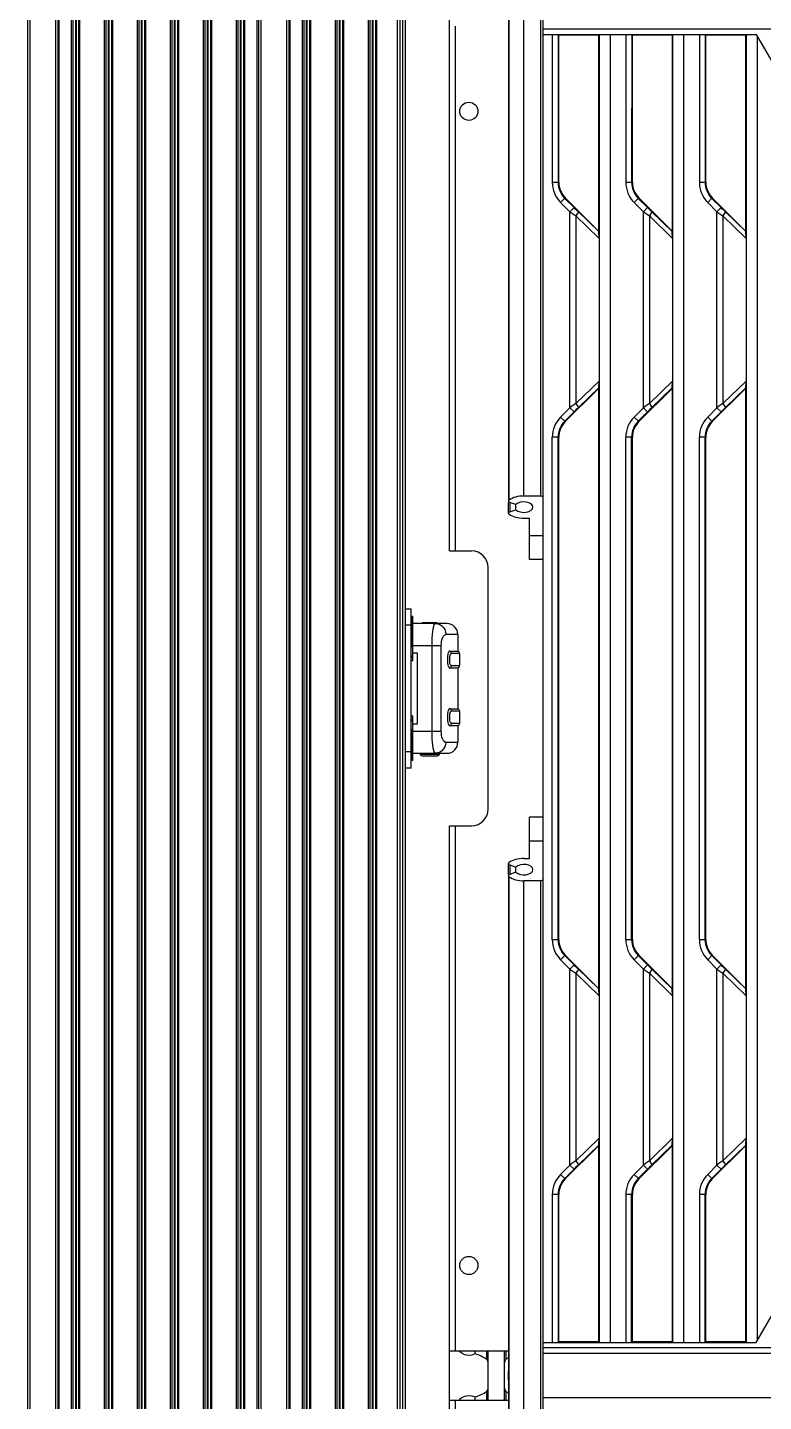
# Model space of a CAD drawing. Header units: millimetres. Extents: x -3132 to 28633, y 682 to 5849.
# Drawn here: x 3506.4 to 3640.2, y 2071.5 to 2321.5 of the extents above; entities that cross this region are included whole.
import ezdxf

# ---------------------------------------------------------------- set-up
doc = ezdxf.new("R2010")
doc.units = ezdxf.units.MM

msp = doc.modelspace()

# ---------------------------------------------------------------- linework, layer by layer
at = {"linetype": 'Continuous'}
for p, q in [((3600.154, 1837.759), (3600.154, 2564.759)), ((3562.404, 1874.259), (3562.404, 2531.259)), ((3563.904, 1874.259), (3563.904, 2531.259)), ((3568.404, 1874.259), (3568.404, 2531.259)), ((3569.904, 1874.259), (3569.904, 2531.259)), ((3573.654, 1874.259), (3573.654, 2531.259)), ((3575.154, 1868.759), (3575.154, 2531.259)), ((3574.154, 1877.259), (3574.154, 2528.259)), ((3574.654, 1877.259), (3574.654, 2528.259)), ((3562.643, 2526.685), (3562.643, 1878.832)), ((3563.093, 2526.259), (3563.093, 1879.259)), ((3563.215, 2526.259), (3563.215, 1879.259)), ((3563.664, 2526.685), (3563.664, 1878.832)), ((3568.643, 2526.685), (3568.643, 1878.832)), ((3569.093, 2526.259), (3569.093, 1879.259)), ((3569.215, 2526.259), (3569.215, 1879.259)), ((3569.664, 2526.685), (3569.664, 1878.832)), ((3512.154, 2001.259), (3512.154, 2421.259)), ((3514.404, 2001.259), (3514.404, 2421.259)), ((3515.904, 2001.259), (3515.904, 2421.259)), ((3520.404, 2001.259), (3520.404, 2421.259)), ((3521.904, 2001.259), (3521.904, 2421.259)), ((3526.404, 2001.259), (3526.404, 2421.259)), ((3527.904, 2001.259), (3527.904, 2421.259)), ((3532.404, 2001.259), (3532.404, 2421.259)), ((3533.904, 2001.259), (3533.904, 2421.259)), ((3538.404, 2001.259), (3538.404, 2421.259)), ((3539.904, 2001.259), (3539.904, 2421.259)), ((3544.404, 2001.259), (3544.404, 2421.259)), ((3545.904, 2001.259), (3545.904, 2421.259)), ((3548.154, 2001.259), (3548.154, 2421.259)), ((3554.154, 2001.259), (3554.154, 2421.259)), ((3556.404, 2001.259), (3556.404, 2421.259)), ((3557.904, 2001.259), (3557.904, 2421.259)), ((3583.154, 2226.259), (3583.154, 2420.259)), ((3506.393, 2416.685), (3506.393, 2005.832)), ((3506.843, 2416.259), (3506.843, 2006.259)), ((3511.465, 2416.259), (3511.465, 2006.259)), ((3511.914, 2416.685), (3511.914, 2005.832)), ((3514.643, 2416.685), (3514.643, 2005.832)), ((3515.093, 2416.259), (3515.093, 2006.259)), ((3515.215, 2416.259), (3515.215, 2006.259)), ((3515.664, 2416.685), (3515.664, 2005.832)), ((3520.643, 2416.685), (3520.643, 2005.832)), ((3521.093, 2416.259), (3521.093, 2006.259)), ((3521.215, 2416.259), (3521.215, 2006.259)), ((3521.664, 2416.685), (3521.664, 2005.832)), ((3526.643, 2416.685), (3526.643, 2005.832)), ((3527.093, 2416.259), (3527.093, 2006.259)), ((3527.215, 2416.259), (3527.215, 2006.259)), ((3527.664, 2416.685), (3527.664, 2005.832)), ((3532.643, 2416.685), (3532.643, 2005.832)), ((3533.093, 2416.259), (3533.093, 2006.259)), ((3533.215, 2416.259), (3533.215, 2006.259)), ((3533.664, 2416.685), (3533.664, 2005.832)), ((3538.643, 2416.685), (3538.643, 2005.832)), ((3539.093, 2416.259), (3539.093, 2006.259)), ((3539.215, 2416.259), (3539.215, 2006.259)), ((3539.664, 2416.685), (3539.664, 2005.832)), ((3544.643, 2416.685), (3544.643, 2005.832)), ((3545.093, 2416.259), (3545.093, 2006.259)), ((3545.215, 2416.259), (3545.215, 2006.259)), ((3545.664, 2416.685), (3545.664, 2005.832)), ((3548.393, 2416.685), (3548.393, 2005.832)), ((3548.843, 2416.259), (3548.843, 2006.259)), ((3553.465, 2416.259), (3553.465, 2006.259)), ((3553.914, 2416.685), (3553.914, 2005.832)), ((3556.643, 2416.685), (3556.643, 2005.832)), ((3557.093, 2416.259), (3557.093, 2006.259)), ((3557.215, 2416.259), (3557.215, 2006.259)), ((3557.664, 2416.685), (3557.664, 2005.832)), ((3593.957, 2235.526), (3593.957, 2399.878)), ((3596.654, 2236.259), (3596.654, 2399.146)), ((3599.654, 2399.146), (3599.654, 2236.259)), ((3593.842, 2325.373), (3593.842, 2235.342)), ((3584.154, 2321.759), (3584.154, 2226.259)), ((3600.154, 2321.259), (3768.654, 2321.259)), ((3600.154, 2320.259), (3638.898, 2320.259)), ((3601.83, 2320.259), (3601.83, 2293.343)), ((3602.895, 2320.265), (3602.883, 2293.343)), ((3603.018, 2293.343), (3603.018, 2320.127)), ((3610.244, 2320.127), (3603.018, 2320.127)), ((3610.375, 2320.258), (3610.244, 2320.127)), ((3610.244, 2320.127), (3610.244, 2284.46)), ((3610.386, 2082.238), (3610.386, 2320.259)), ((3612.383, 2082.259), (3612.383, 2320.259)), ((3615.2, 2320.259), (3615.2, 2293.343)), ((3616.265, 2320.265), (3616.253, 2293.343)), ((3616.388, 2293.343), (3616.388, 2320.127)), ((3623.614, 2320.127), (3616.388, 2320.127)), ((3623.745, 2320.258), (3623.614, 2320.127)), ((3623.614, 2320.127), (3623.614, 2284.46)), ((3623.756, 2082.238), (3623.756, 2320.259)), ((3625.753, 2082.259), (3625.753, 2320.259)), ((3628.57, 2320.259), (3628.57, 2293.343)), ((3629.635, 2320.265), (3629.623, 2293.343)), ((3629.758, 2293.343), (3629.758, 2320.127)), ((3636.984, 2320.127), (3629.758, 2320.127)), ((3637.115, 2320.258), (3636.984, 2320.127)), ((3636.984, 2320.127), (3636.984, 2284.46)), ((3637.126, 2082.238), (3637.126, 2320.259)), ((3638.898, 2320.259), (3646.404, 2307.259)), ((3639.123, 2082.648), (3639.123, 2319.87)), ((3601.83, 2293.343), (3603.018, 2293.343)), ((3615.2, 2293.343), (3616.388, 2293.343)), ((3628.57, 2293.343), (3629.758, 2293.343)), ((3604.189, 2290.514), (3603.349, 2289.674)), ((3604.094, 2290.419), (3605.782, 2288.732)), ((3610.244, 2284.46), (3604.189, 2290.514)), ((3617.559, 2290.514), (3616.719, 2289.674)), ((3617.464, 2290.419), (3619.152, 2288.732)), ((3623.614, 2284.46), (3617.559, 2290.514)), ((3630.929, 2290.514), (3630.089, 2289.674)), ((3630.834, 2290.419), (3632.522, 2288.732)), ((3636.984, 2284.46), (3630.929, 2290.514)), ((3603.349, 2289.674), (3605.037, 2287.987)), ((3605.037, 2287.987), (3605.782, 2288.732)), ((3605.037, 2252.318), (3605.037, 2287.987)), ((3606.568, 2287.959), (3606.106, 2287.214)), ((3610.279, 2284.376), (3606.568, 2287.959)), ((3616.719, 2289.674), (3618.407, 2287.987)), ((3618.407, 2287.987), (3619.152, 2288.732)), ((3618.407, 2252.318), (3618.407, 2287.987)), ((3619.938, 2287.959), (3619.476, 2287.214)), ((3623.649, 2284.376), (3619.938, 2287.959)), ((3630.089, 2289.674), (3631.777, 2287.987)), ((3631.777, 2287.987), (3632.522, 2288.732)), ((3631.777, 2252.318), (3631.777, 2287.987)), ((3633.308, 2287.959), (3632.846, 2287.214)), ((3637.019, 2284.376), (3633.308, 2287.959)), ((3606.106, 2287.214), (3606.106, 2253.091)), ((3606.106, 2287.214), (3610.347, 2283.118)), ((3619.476, 2287.214), (3619.476, 2253.091)), ((3619.476, 2287.214), (3623.717, 2283.118)), ((3632.846, 2287.214), (3632.846, 2253.091)), ((3632.846, 2287.214), (3637.087, 2283.118)), ((3610.244, 2284.46), (3610.279, 2284.376)), ((3610.347, 2283.118), (3610.279, 2284.376)), ((3610.347, 2283.118), (3610.347, 2257.187)), ((3623.614, 2284.46), (3623.649, 2284.376)), ((3623.717, 2283.118), (3623.649, 2284.376)), ((3623.717, 2283.118), (3623.717, 2257.187)), ((3636.984, 2284.46), (3637.019, 2284.376)), ((3637.087, 2283.118), (3637.019, 2284.376)), ((3637.087, 2283.118), (3637.087, 2257.187)), ((3604.189, 2249.79), (3610.244, 2255.845)), ((3610.347, 2257.187), (3606.106, 2253.091)), ((3606.568, 2252.346), (3610.279, 2255.929)), ((3610.244, 2255.845), (3610.279, 2255.929)), ((3610.244, 2255.845), (3610.244, 2146.673)), ((3610.279, 2255.929), (3610.347, 2257.187)), ((3617.559, 2249.79), (3623.614, 2255.845)), ((3623.717, 2257.187), (3619.476, 2253.091)), ((3619.938, 2252.346), (3623.649, 2255.929)), ((3623.614, 2255.845), (3623.649, 2255.929)), ((3623.614, 2255.845), (3623.614, 2146.673)), ((3623.649, 2255.929), (3623.717, 2257.187)), ((3630.929, 2249.79), (3636.984, 2255.845)), ((3637.087, 2257.187), (3632.846, 2253.091)), ((3633.308, 2252.346), (3637.019, 2255.929)), ((3636.984, 2255.845), (3637.019, 2255.929)), ((3636.984, 2255.845), (3636.984, 2146.673)), ((3637.019, 2255.929), (3637.087, 2257.187)), ((3606.106, 2253.091), (3606.568, 2252.346)), ((3619.476, 2253.091), (3619.938, 2252.346)), ((3632.846, 2253.091), (3633.308, 2252.346)), ((3605.037, 2252.318), (3603.349, 2250.63)), ((3603.349, 2250.63), (3604.189, 2249.79)), ((3604.094, 2249.885), (3605.782, 2251.573)), ((3605.782, 2251.573), (3605.037, 2252.318)), ((3618.407, 2252.318), (3616.719, 2250.63)), ((3616.719, 2250.63), (3617.559, 2249.79)), ((3617.464, 2249.885), (3619.152, 2251.573)), ((3619.152, 2251.573), (3618.407, 2252.318)), ((3631.777, 2252.318), (3630.089, 2250.63)), ((3630.089, 2250.63), (3630.929, 2249.79)), ((3630.834, 2249.885), (3632.522, 2251.573)), ((3632.522, 2251.573), (3631.777, 2252.318)), ((3601.83, 2155.556), (3601.83, 2246.962)), ((3603.018, 2246.962), (3601.83, 2246.962)), ((3602.883, 2155.556), (3602.883, 2246.962)), ((3603.018, 2155.556), (3603.018, 2246.962)), ((3616.388, 2246.962), (3615.2, 2246.962)), ((3615.2, 2155.556), (3615.2, 2246.962)), ((3616.253, 2155.556), (3616.253, 2246.962)), ((3616.388, 2155.556), (3616.388, 2246.962)), ((3629.758, 2246.962), (3628.57, 2246.962)), ((3628.57, 2155.556), (3628.57, 2246.962)), ((3629.623, 2155.556), (3629.623, 2246.962)), ((3629.758, 2155.556), (3629.758, 2246.962)), ((3593.842, 2233.134), (3593.842, 2235.092)), ((3594.092, 2235.092), (3594.092, 2233.384)), ((3595.225, 2234.714), (3594.092, 2235.092)), ((3599.654, 2236.259), (3596.654, 2236.259)), ((3594.092, 2233.384), (3595.225, 2233.762)), ((3595.225, 2233.762), (3595.225, 2234.714)), ((3596.654, 2232.217), (3597.654, 2232.217)), ((3597.654, 2224.712), (3597.654, 2232.217)), ((3600.154, 2229.042), (3597.654, 2229.042)), ((3583.154, 2226.259), (3587.154, 2226.259)), ((3590.154, 2179.259), (3590.154, 2223.259)), ((3600.154, 2224.712), (3597.654, 2224.712)), ((3575.154, 2215.759), (3576.154, 2215.759)), ((3576.154, 2186.759), (3576.154, 2215.759)), ((3576.154, 2212.759), (3575.154, 2212.759)), ((3576.354, 2214.359), (3576.154, 2214.158)), ((3576.454, 2214.359), (3576.354, 2214.359)), ((3576.354, 2209.159), (3576.354, 2214.359)), ((3576.454, 2206.259), (3576.454, 2214.359)), ((3582.658, 2213.059), (3576.454, 2213.059)), ((3580.843, 2213.159), (3578.243, 2213.159)), ((3584.658, 2211.059), (3582.459, 2211.059)), ((3584.658, 2211.059), (3584.658, 2208.059)), ((3576.354, 2209.159), (3576.154, 2209.36)), ((3576.186, 2209.059), (3581.637, 2209.059)), ((3576.454, 2208.959), (3576.231, 2208.959)), ((3576.454, 2209.159), (3576.354, 2209.159)), ((3576.354, 2209.059), (3576.354, 2208.959)), ((3576.454, 2207.759), (3577.263, 2207.759)), ((3577.263, 2207.759), (3577.263, 2194.759)), ((3579.961, 2193.459), (3579.961, 2209.059)), ((3581.637, 2193.459), (3581.637, 2209.059)), ((3583.188, 2208.059), (3584.658, 2208.059)), ((3584.958, 2207.601), (3583.477, 2207.601)), ((3584.958, 2207.601), (3584.958, 2205.417)), ((3576.154, 2206.304), (3576.454, 2206.371)), ((3576.454, 2206.259), (3576.154, 2206.259)), ((3583.477, 2205.417), (3584.958, 2205.417)), ((3584.658, 2204.959), (3583.188, 2204.959)), ((3584.658, 2204.959), (3584.658, 2197.559)), ((3583.188, 2197.559), (3584.658, 2197.559)), ((3576.154, 2196.259), (3576.454, 2196.259)), ((3576.454, 2196.147), (3576.154, 2196.213)), ((3576.454, 2188.159), (3576.454, 2196.259)), ((3584.958, 2197.101), (3583.477, 2197.101)), ((3584.958, 2197.101), (3584.958, 2194.917)), ((3576.354, 2193.359), (3576.154, 2193.158)), ((3576.186, 2193.459), (3581.637, 2193.459)), ((3576.231, 2193.559), (3576.454, 2193.559)), ((3576.354, 2193.559), (3576.354, 2193.459)), ((3576.454, 2193.359), (3576.354, 2193.359)), ((3576.354, 2188.159), (3576.354, 2193.359)), ((3577.263, 2194.759), (3576.454, 2194.759)), ((3584.658, 2194.459), (3583.188, 2194.459)), ((3583.477, 2194.917), (3584.958, 2194.917)), ((3584.658, 2194.459), (3584.658, 2191.459)), ((3582.459, 2191.459), (3584.658, 2191.459)), ((3575.154, 2189.759), (3576.154, 2189.759)), ((3576.354, 2188.159), (3576.154, 2188.36)), ((3576.454, 2188.159), (3576.354, 2188.159)), ((3576.454, 2189.459), (3582.658, 2189.459)), ((3577.974, 2189.359), (3577.78, 2189.312)), ((3577.78, 2189.312), (3581.306, 2189.312)), ((3581.112, 2189.359), (3577.974, 2189.359)), ((3578.159, 2189.014), (3580.926, 2189.014)), ((3578.343, 2189.359), (3578.343, 2189.459)), ((3580.743, 2189.359), (3580.743, 2189.459)), ((3581.112, 2189.359), (3581.306, 2189.312)), ((3576.154, 2186.759), (3575.154, 2186.759)), ((3600.154, 2177.806), (3597.654, 2177.806)), ((3597.654, 2170.3), (3597.654, 2177.806)), ((3583.154, 2176.259), (3587.154, 2176.259)), ((3583.154, 1982.259), (3583.154, 2176.259)), ((3584.154, 2176.259), (3584.154, 2080.759)), ((3600.154, 2173.476), (3597.654, 2173.476)), ((3596.654, 2170.3), (3597.654, 2170.3)), ((3593.842, 2167.426), (3593.842, 2169.384)), ((3594.092, 2169.134), (3595.225, 2168.756)), ((3594.092, 2169.134), (3594.092, 2167.426)), ((3595.225, 2167.803), (3594.092, 2167.426)), ((3595.225, 2167.803), (3595.225, 2168.756)), ((3593.842, 2167.176), (3593.842, 2077.096)), ((3593.957, 2002.639), (3593.957, 2166.992)), ((3599.654, 2166.259), (3596.654, 2166.259)), ((3596.654, 2003.372), (3596.654, 2166.259)), ((3599.654, 2166.259), (3599.654, 2003.372)), ((3601.83, 2155.556), (3603.018, 2155.556)), ((3615.2, 2155.556), (3616.388, 2155.556)), ((3628.57, 2155.556), (3629.758, 2155.556)), ((3604.189, 2152.727), (3603.349, 2151.887)), ((3605.782, 2150.945), (3604.094, 2152.632)), ((3610.244, 2146.673), (3604.189, 2152.727)), ((3617.559, 2152.727), (3616.719, 2151.887)), ((3619.152, 2150.945), (3617.464, 2152.632)), ((3623.614, 2146.673), (3617.559, 2152.727)), ((3630.929, 2152.727), (3630.089, 2151.887)), ((3632.522, 2150.945), (3630.834, 2152.632)), ((3636.984, 2146.673), (3630.929, 2152.727)), ((3603.349, 2151.887), (3605.037, 2150.2)), ((3605.037, 2150.2), (3605.782, 2150.945)), ((3605.037, 2114.531), (3605.037, 2150.2)), ((3606.568, 2150.172), (3606.106, 2149.426)), ((3610.279, 2146.589), (3606.568, 2150.172)), ((3616.719, 2151.887), (3618.407, 2150.2)), ((3618.407, 2150.2), (3619.152, 2150.945)), ((3618.407, 2114.531), (3618.407, 2150.2)), ((3619.938, 2150.172), (3619.476, 2149.426)), ((3623.649, 2146.589), (3619.938, 2150.172)), ((3630.089, 2151.887), (3631.777, 2150.2)), ((3631.777, 2150.2), (3632.522, 2150.945)), ((3631.777, 2114.531), (3631.777, 2150.2)), ((3633.308, 2150.172), (3632.846, 2149.426)), ((3637.019, 2146.589), (3633.308, 2150.172)), ((3606.106, 2149.426), (3610.347, 2145.331)), ((3606.106, 2149.426), (3606.106, 2115.304)), ((3619.476, 2149.426), (3623.717, 2145.331)), ((3619.476, 2149.426), (3619.476, 2115.304)), ((3632.846, 2149.426), (3637.087, 2145.331)), ((3632.846, 2149.426), (3632.846, 2115.304)), ((3610.244, 2146.673), (3610.279, 2146.589)), ((3610.347, 2145.331), (3610.279, 2146.589)), ((3610.347, 2145.331), (3610.347, 2119.4)), ((3623.614, 2146.673), (3623.649, 2146.589)), ((3623.717, 2145.331), (3623.649, 2146.589)), ((3623.717, 2145.331), (3623.717, 2119.4)), ((3636.984, 2146.673), (3637.019, 2146.589)), ((3637.087, 2145.331), (3637.019, 2146.589)), ((3637.087, 2145.331), (3637.087, 2119.4)), ((3604.189, 2112.003), (3610.244, 2118.058)), ((3610.347, 2119.4), (3606.106, 2115.304)), ((3606.568, 2114.559), (3610.279, 2118.142)), ((3610.244, 2118.058), (3610.279, 2118.142)), ((3610.244, 2118.058), (3610.244, 2082.391)), ((3610.279, 2118.142), (3610.347, 2119.4)), ((3617.559, 2112.003), (3623.614, 2118.058)), ((3623.717, 2119.4), (3619.476, 2115.304)), ((3619.938, 2114.559), (3623.649, 2118.142)), ((3623.614, 2118.058), (3623.649, 2118.142)), ((3623.614, 2118.058), (3623.614, 2082.391)), ((3623.649, 2118.142), (3623.717, 2119.4)), ((3630.929, 2112.003), (3636.984, 2118.058)), ((3637.087, 2119.4), (3632.846, 2115.304)), ((3633.308, 2114.559), (3637.019, 2118.142)), ((3636.984, 2118.058), (3637.019, 2118.142)), ((3636.984, 2118.058), (3636.984, 2082.391)), ((3637.019, 2118.142), (3637.087, 2119.4)), ((3606.106, 2115.304), (3606.568, 2114.559)), ((3619.476, 2115.304), (3619.938, 2114.559)), ((3632.846, 2115.304), (3633.308, 2114.559)), ((3605.037, 2114.531), (3603.349, 2112.843)), ((3603.349, 2112.843), (3604.189, 2112.003)), ((3605.782, 2113.786), (3604.094, 2112.098)), ((3605.782, 2113.786), (3605.037, 2114.531)), ((3618.407, 2114.531), (3616.719, 2112.843)), ((3616.719, 2112.843), (3617.559, 2112.003)), ((3617.464, 2112.098), (3619.152, 2113.786)), ((3619.152, 2113.786), (3618.407, 2114.531)), ((3631.777, 2114.531), (3630.089, 2112.843)), ((3630.089, 2112.843), (3630.929, 2112.003)), ((3630.834, 2112.098), (3632.522, 2113.786)), ((3632.522, 2113.786), (3631.777, 2114.531)), ((3603.018, 2109.175), (3601.83, 2109.175)), ((3601.83, 2109.175), (3601.83, 2082.259)), ((3602.883, 2109.175), (3602.883, 2082.257)), ((3603.018, 2082.391), (3603.018, 2109.175)), ((3616.388, 2109.175), (3615.2, 2109.175)), ((3615.2, 2109.175), (3615.2, 2082.259)), ((3616.253, 2082.257), (3616.253, 2109.175)), ((3616.388, 2082.391), (3616.388, 2109.175)), ((3629.758, 2109.175), (3628.57, 2109.175)), ((3628.57, 2109.175), (3628.57, 2082.259)), ((3629.623, 2082.257), (3629.623, 2109.175)), ((3629.758, 2082.391), (3629.758, 2109.175)), ((3638.898, 2082.259), (3646.404, 2095.259)), ((3583.154, 2080.759), (3593.842, 2080.759)), ((3587.786, 2080.184), (3587.786, 2080.759)), ((3589.904, 2079.181), (3589.904, 2080.759)), ((3590.154, 2071.759), (3590.154, 2080.759)), ((3593.154, 2071.797), (3593.154, 2080.72)), ((3593.404, 2080.72), (3593.404, 2079.181)), ((3600.154, 2082.259), (3638.898, 2082.259)), ((3768.654, 2081.259), (3600.154, 2081.259)), ((3768.654, 2080.259), (3600.154, 2080.259)), ((3602.883, 2082.257), (3603.018, 2082.391)), ((3610.244, 2082.391), (3603.018, 2082.391)), ((3616.253, 2082.257), (3616.388, 2082.391)), ((3623.614, 2082.391), (3616.388, 2082.391)), ((3629.623, 2082.257), (3629.758, 2082.391)), ((3636.984, 2082.391), (3629.758, 2082.391)), ((3593.842, 2075.373), (3593.842, 2002.455)), ((3589.904, 2071.759), (3589.904, 2073.337)), ((3593.404, 2073.337), (3593.404, 2071.797)), ((3583.154, 2071.759), (3593.842, 2071.759)), ((3584.154, 2071.759), (3584.154, 1982.259)), ((3587.786, 2071.787), (3587.786, 2072.333)), ((3600.154, 2072.259), (3768.654, 2072.259))]:
    msp.add_line(p, q, dxfattribs=at)
for points in [[(3602.891, 2320.259), (3602.929, 2320.216), (3603.018, 2320.127)], [(3616.261, 2320.259), (3616.299, 2320.216), (3616.388, 2320.127)], [(3629.631, 2320.259), (3629.669, 2320.216), (3629.758, 2320.127)], [(3605.037, 2287.987), (3605.4, 2287.721), (3605.756, 2287.464), (3606.106, 2287.214)], [(3606.568, 2287.959), (3606.314, 2288.206), (3606.052, 2288.463), (3605.782, 2288.732)], [(3618.407, 2287.987), (3618.77, 2287.721), (3619.126, 2287.464), (3619.476, 2287.214)], [(3619.938, 2287.959), (3619.684, 2288.206), (3619.422, 2288.463), (3619.152, 2288.732)], [(3631.777, 2287.987), (3632.14, 2287.721), (3632.496, 2287.464), (3632.846, 2287.214)], [(3633.308, 2287.959), (3633.054, 2288.206), (3632.792, 2288.463), (3632.522, 2288.732)], [(3606.106, 2253.091), (3605.756, 2252.841), (3605.399, 2252.583), (3605.037, 2252.318)], [(3619.476, 2253.091), (3619.126, 2252.841), (3618.769, 2252.583), (3618.407, 2252.318)], [(3632.846, 2253.091), (3632.496, 2252.841), (3632.139, 2252.583), (3631.777, 2252.318)], [(3605.782, 2251.573), (3606.052, 2251.842), (3606.314, 2252.099), (3606.568, 2252.346)], [(3619.152, 2251.573), (3619.422, 2251.842), (3619.684, 2252.099), (3619.938, 2252.346)], [(3632.522, 2251.573), (3632.792, 2251.842), (3633.054, 2252.099), (3633.308, 2252.346)], [(3579.961, 2209.059), (3579.971, 2209.74), (3580.001, 2210.417), (3580.051, 2211.066), (3580.114, 2211.621), (3580.192, 2212.114), (3580.282, 2212.523), (3580.374, 2212.813), (3580.471, 2212.996), (3580.568, 2213.059)], [(3580.568, 2213.059), (3580.987, 2213.009), (3581.376, 2212.867), (3581.727, 2212.639), (3582.028, 2212.331), (3582.262, 2211.949), (3582.409, 2211.518), (3582.459, 2211.059)], [(3581.637, 2209.059), (3581.652, 2209.415), (3581.696, 2209.772), (3581.771, 2210.114), (3581.87, 2210.416), (3581.994, 2210.677), (3582.137, 2210.88), (3582.294, 2211.011), (3582.459, 2211.059)], [(3583.188, 2208.059), (3583.094, 2208.02), (3583.002, 2207.905), (3582.916, 2207.717), (3582.845, 2207.474), (3582.79, 2207.179), (3582.755, 2206.853), (3582.744, 2206.51), (3582.755, 2206.168), (3582.789, 2205.844), (3582.844, 2205.55), (3582.915, 2205.304), (3583.001, 2205.114), (3583.094, 2204.997), (3583.188, 2204.959)], [(3583.477, 2205.417), (3583.405, 2205.449), (3583.336, 2205.543), (3583.274, 2205.694), (3583.224, 2205.89), (3583.189, 2206.121), (3583.17, 2206.376), (3583.17, 2206.637), (3583.188, 2206.89), (3583.223, 2207.123), (3583.273, 2207.321), (3583.335, 2207.473), (3583.405, 2207.568), (3583.477, 2207.601)], [(3583.188, 2208.059), (3583.305, 2207.983), (3583.396, 2207.877), (3583.456, 2207.746), (3583.477, 2207.601)], [(3576.154, 2207.088), (3576.31, 2207.033), (3576.454, 2207.016)], [(3576.154, 2206.777), (3576.157, 2206.779), (3576.239, 2206.821), (3576.329, 2206.864), (3576.427, 2206.907), (3576.454, 2206.918)], [(3583.477, 2205.417), (3583.457, 2205.275), (3583.4, 2205.146), (3583.308, 2205.037), (3583.188, 2204.959)], [(3583.188, 2197.559), (3583.094, 2197.52), (3583.002, 2197.405), (3582.916, 2197.217), (3582.845, 2196.974), (3582.79, 2196.679), (3582.755, 2196.353), (3582.744, 2196.01), (3582.755, 2195.668), (3582.789, 2195.344), (3582.844, 2195.05), (3582.915, 2194.804), (3583.001, 2194.614), (3583.094, 2194.497), (3583.188, 2194.459)], [(3583.188, 2197.559), (3583.305, 2197.483), (3583.396, 2197.377), (3583.456, 2197.246), (3583.477, 2197.101)], [(3576.454, 2195.6), (3576.427, 2195.611), (3576.329, 2195.654), (3576.239, 2195.697), (3576.157, 2195.739), (3576.154, 2195.741)], [(3576.454, 2195.503), (3576.321, 2195.488), (3576.154, 2195.431)], [(3583.477, 2194.917), (3583.405, 2194.949), (3583.336, 2195.043), (3583.274, 2195.194), (3583.224, 2195.39), (3583.189, 2195.621), (3583.17, 2195.876), (3583.17, 2196.137), (3583.188, 2196.39), (3583.223, 2196.623), (3583.273, 2196.821), (3583.335, 2196.973), (3583.405, 2197.068), (3583.477, 2197.101)], [(3580.568, 2189.459), (3580.471, 2189.521), (3580.375, 2189.702), (3580.283, 2189.99), (3580.193, 2190.401), (3580.114, 2190.899), (3580.051, 2191.459), (3580, 2192.109), (3579.971, 2192.784), (3579.961, 2193.459)], [(3582.459, 2191.459), (3582.297, 2191.505), (3582.141, 2191.633), (3581.997, 2191.836), (3581.871, 2192.1), (3581.77, 2192.407), (3581.695, 2192.753), (3581.651, 2193.11), (3581.637, 2193.459)], [(3583.477, 2194.917), (3583.457, 2194.775), (3583.4, 2194.646), (3583.308, 2194.537), (3583.188, 2194.459)], [(3582.459, 2191.459), (3582.412, 2191.016), (3582.278, 2190.605), (3582.062, 2190.233), (3581.77, 2189.915), (3581.41, 2189.668), (3581.002, 2189.512), (3580.568, 2189.459)], [(3605.037, 2150.2), (3605.4, 2149.934), (3605.756, 2149.676), (3606.106, 2149.426)], [(3606.568, 2150.172), (3606.314, 2150.418), (3606.052, 2150.676), (3605.782, 2150.945)], [(3618.407, 2150.2), (3618.77, 2149.934), (3619.126, 2149.676), (3619.476, 2149.426)], [(3619.938, 2150.172), (3619.684, 2150.418), (3619.422, 2150.676), (3619.152, 2150.945)], [(3631.777, 2150.2), (3632.14, 2149.934), (3632.496, 2149.676), (3632.846, 2149.426)], [(3633.308, 2150.172), (3633.054, 2150.418), (3632.792, 2150.676), (3632.522, 2150.945)], [(3606.106, 2115.304), (3605.756, 2115.054), (3605.399, 2114.796), (3605.037, 2114.531)], [(3619.476, 2115.304), (3619.126, 2115.054), (3618.769, 2114.796), (3618.407, 2114.531)], [(3632.846, 2115.304), (3632.496, 2115.054), (3632.139, 2114.796), (3631.777, 2114.531)], [(3605.782, 2113.786), (3606.052, 2114.054), (3606.314, 2114.312), (3606.568, 2114.559)], [(3619.152, 2113.786), (3619.422, 2114.055), (3619.684, 2114.312), (3619.938, 2114.559)], [(3632.522, 2113.786), (3632.792, 2114.055), (3633.054, 2114.312), (3633.308, 2114.559)], [(3587.786, 2080.184), (3587.191, 2079.96), (3586.537, 2079.899), (3585.896, 2080.023), (3585.352, 2080.283), (3585.042, 2080.551), (3585.004, 2080.645)], [(3610.372, 2082.259), (3610.342, 2082.293), (3610.244, 2082.391)], [(3623.742, 2082.259), (3623.712, 2082.293), (3623.663, 2082.342), (3623.614, 2082.391)], [(3637.112, 2082.259), (3637.082, 2082.293), (3636.984, 2082.391)], [(3590.154, 2078.579), (3590.128, 2078.823), (3590.047, 2079.028), (3589.904, 2079.181)], [(3593.404, 2079.181), (3593.26, 2079.028), (3593.179, 2078.823), (3593.154, 2078.579)], [(3593.842, 2075.373), (3593.845, 2075.715), (3593.849, 2076.056), (3593.849, 2076.404), (3593.846, 2076.753), (3593.842, 2077.096)], [(3585.356, 2072.237), (3585.905, 2072.498), (3586.55, 2072.62), (3587.199, 2072.556), (3587.786, 2072.333)], [(3589.904, 2073.337), (3590.047, 2073.49), (3590.128, 2073.695), (3590.154, 2073.938)], [(3593.154, 2073.938), (3593.179, 2073.695), (3593.26, 2073.49), (3593.404, 2073.337)], [(3585.004, 2071.873), (3585.042, 2071.968), (3585.356, 2072.237)]]:
    msp.add_lwpolyline(points, dxfattribs=at)
for centre in [(3586.654, 2306.259), (3586.654, 2096.259)]:
    msp.add_circle(centre, 1.65, dxfattribs=at)
for centre, radius, start, end in [((3607.018, 2293.343), 5.188, 180.00001, 224.99999), ((3607.018, 2293.343), 4.134, 180.00001, 224.99999), ((3607.018, 2293.343), 4, 180, 225), ((3620.388, 2293.343), 5.188, 180.00001, 224.99999), ((3620.388, 2293.343), 4.134, 180.00001, 224.99999), ((3620.388, 2293.343), 4, 180, 225), ((3633.758, 2293.343), 5.188, 180.00001, 224.99999), ((3633.758, 2293.343), 4.134, 180.00001, 224.99999), ((3633.758, 2293.343), 4, 180, 225), ((3607.018, 2246.962), 5.188, 135, 179.99999), ((3620.388, 2246.962), 5.188, 135, 179.99999), ((3633.758, 2246.962), 5.188, 135, 179.99999), ((3607.018, 2246.962), 4.134, 135, 180), ((3607.018, 2246.962), 4, 135, 179.99999), ((3620.388, 2246.962), 4.134, 135, 180), ((3620.388, 2246.962), 4, 135, 179.99999), ((3633.758, 2246.962), 4.134, 135, 180), ((3633.758, 2246.962), 4, 135, 179.99999), ((3587.154, 2223.259), 3, 0, 90), ((3578.243, 2213.059), 0.1, 90.07537, 180), ((3580.843, 2213.059), 0.1, 0, 90), ((3582.658, 2211.059), 2, 0, 90), ((3584.458, 2207.601), 0.5, 0, 66.42182), ((3584.458, 2205.417), 0.5, 293.57818, 0), ((3584.458, 2197.101), 0.5, 0, 66.42182), ((3584.458, 2194.917), 0.5, 293.57818, 0), ((3582.658, 2191.459), 2, 270, 0), ((3578.158, 2189.403), 0.39, 193.55178, 270), ((3580.927, 2189.403), 0.39, 270, 346.44822), ((3587.154, 2179.259), 3, 270, 0), ((3607.018, 2155.556), 5.188, 180.00001, 225), ((3607.018, 2155.556), 4.134, 180, 225), ((3607.018, 2155.556), 4, 180.00001, 225), ((3620.388, 2155.556), 5.188, 180.00001, 225), ((3620.388, 2155.556), 4.134, 180, 225), ((3620.388, 2155.556), 4, 180.00001, 225), ((3633.758, 2155.556), 5.188, 180.00001, 225), ((3633.758, 2155.556), 4.134, 180, 225), ((3633.758, 2155.556), 4, 180.00001, 225), ((3607.018, 2109.175), 5.188, 135.00003, 180), ((3620.388, 2109.175), 5.188, 135, 180), ((3633.758, 2109.175), 5.188, 135, 180), ((3607.018, 2109.175), 4.134, 135.00001, 179.99999), ((3607.018, 2109.175), 4, 135, 180), ((3620.388, 2109.175), 4.134, 135, 180), ((3620.388, 2109.175), 4, 135, 180), ((3633.758, 2109.175), 4.134, 135, 180), ((3633.758, 2109.175), 4, 135, 180)]:
    msp.add_arc(centre, radius, start, end, dxfattribs=at)
for centre, major_axis, ratio, start_param, end_param in [((3594.342, 2235.342), (0.5, 0), 0.5773503, 2.4505458, 4.1887902), ((3596.654, 2234.238), (3.5, 0), 0.5773503, 1.5707963, 2.4505458), ((3596.654, 2234.238), (1.65, 0), 0.5773503, -2.6179939, 2.6179939), ((3599.654, 2235.97), (0.5, 0), 0.5773503, 0, 1.5707963), ((3594.342, 2233.134), (0.5, 0), 0.5773503, 2.0943951, 3.8326395), ((3596.654, 2234.238), (3.5, 0), 0.5773503, -2.4505458, -1.5707963), ((3576.654, 2209.171), (0.343, -0.413), 0.8817573, -2.3264613, -1.1704634), ((3576.654, 2208.667), (1.029, -1.238), 0.8817573, -1.0955019, -0.8895618), ((3576.654, 2193.851), (1.029, 1.238), 0.8817573, 0.8895618, 1.0955019), ((3576.654, 2193.347), (0.343, 0.413), 0.8817573, 1.1704649, 2.3264613), ((3596.654, 2168.28), (3.5, 0), 0.5773503, 1.5707963, 2.4505458), ((3594.342, 2169.384), (0.5, 0), 0.5773503, 8.7337311, 10.4719755), ((3596.654, 2168.28), (1.65, 0), 0.5773503, 3.6651914, 8.9011792), ((3594.342, 2167.176), (0.5, 0), 0.5773503, 2.0943951, 3.8326395), ((3596.654, 2168.28), (3.5, 0), 0.5773503, -2.4505458, -1.5707963), ((3599.654, 2166.548), (0.5, 0), 0.5773503, -1.5707963, 0), ((3583.976, 2076.259), (7.794, 0), 0.5773503, 6.989795, 7.343166), ((3599.332, 2076.259), (7.794, 0), 0.5773503, 2.3538232, 2.434983), ((3583.976, 2076.259), (7.794, 0), 0.5773503, 5.2232046, 5.5765756), ((3599.332, 2076.259), (7.794, 0), 0.5773503, -2.434983, -2.3538253)]:
    msp.add_ellipse(centre, major_axis=major_axis, ratio=ratio, start_param=start_param, end_param=end_param, dxfattribs=at)

doc.saveas('drawing.dxf')
